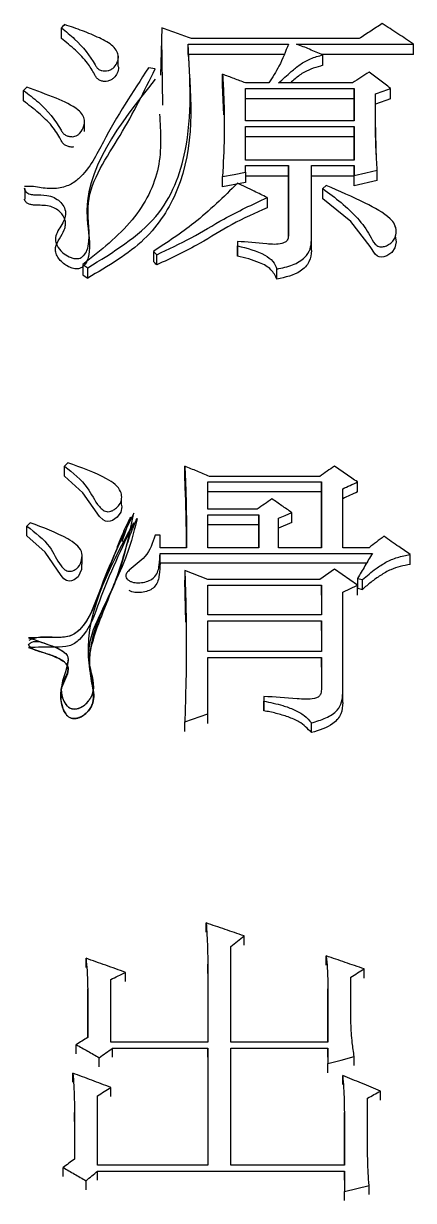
# Model space of a CAD drawing. Header units: millimetres. Extents: x 2063 to 4500, y 825 to 2548.
# Drawn here: x 2679.83 to 2682.4, y 2291.11 to 2298.85 of the extents above; entities that cross this region are included whole.
import ezdxf

# ---------------------------------------------------------------- set-up
doc = ezdxf.new("R2010")
doc.units = ezdxf.units.MM

msp = doc.modelspace()

# ---------------------------------------------------------------- linework, layer by layer
at = {"color": 7, "linetype": 'Continuous', "lineweight": 25}
for p, q in [((2680.0833, 2298.7489), (2680.0833, 2298.818)), ((2680.7431, 2298.818), (2680.7351, 2298.5063)), ((2680.7501, 2298.3104), (2680.7431, 2298.7489)), ((2680.9162, 2298.7118), (2681.5759, 2298.7118)), ((2680.9162, 2298.6428), (2680.9162, 2298.7118)), ((2682.0412, 2298.7472), (2680.9378, 2298.7472)), ((2681.6301, 2298.7118), (2682.3981, 2298.7117)), ((2682.3981, 2298.6428), (2682.3981, 2298.7117)), ((2680.4573, 2298.5692), (2680.4573, 2298.6389)), ((2681.5465, 2298.6428), (2680.9162, 2298.6428)), ((2682.3981, 2298.6428), (2681.7984, 2298.6428)), ((2681.8032, 2298.5719), (2681.8032, 2298.6408)), ((2680.6998, 2298.5485), (2680.6565, 2298.5556)), ((2681.1433, 2298.4442), (2681.1433, 2298.5129)), ((2679.8345, 2298.3376), (2679.8345, 2298.4062)), ((2681.1512, 2298.2461), (2681.1433, 2298.4442)), ((2681.4462, 2298.456), (2681.2948, 2298.456)), ((2681.2948, 2298.4204), (2682.0087, 2298.4204)), ((2681.2948, 2298.2063), (2681.2948, 2298.4204)), ((2681.9979, 2298.456), (2681.5111, 2298.456)), ((2682.0087, 2298.4204), (2682.0087, 2298.2063)), ((2682.0087, 2298.3518), (2682.0087, 2298.4204)), ((2682.2467, 2298.3518), (2682.2467, 2298.4204)), ((2682.0087, 2298.3518), (2681.2948, 2298.3518)), ((2682.0087, 2298.2063), (2682.0087, 2298.3518)), ((2682.1493, 2298.3162), (2682.1493, 2298.3848)), ((2682.2467, 2298.3518), (2682.1493, 2298.3162)), ((2680.2353, 2298.1378), (2680.2353, 2298.2068)), ((2682.0087, 2298.2063), (2681.2948, 2298.2063)), ((2681.2948, 2298.1706), (2682.0087, 2298.1705)), ((2681.2948, 2297.9484), (2681.2948, 2298.1706)), ((2682.0087, 2298.1705), (2682.0087, 2297.9484)), ((2682.0087, 2298.1023), (2682.0087, 2298.1705)), ((2682.0087, 2298.1023), (2681.2948, 2298.1023)), ((2682.0087, 2297.9484), (2682.0087, 2298.1023)), ((2682.0087, 2297.9484), (2681.2948, 2297.9484)), ((2681.2948, 2297.9125), (2681.576, 2297.9125)), ((2681.2948, 2297.8694), (2681.2948, 2297.9125)), ((2681.2948, 2297.8694), (2681.2948, 2297.8015)), ((2681.576, 2297.8445), (2681.2948, 2297.8445)), ((2681.576, 2297.9125), (2681.576, 2297.451)), ((2681.576, 2297.8445), (2681.576, 2297.9125)), ((2681.576, 2297.4509), (2681.576, 2297.8445)), ((2681.7275, 2297.9125), (2682.0087, 2297.9125)), ((2681.7275, 2297.422), (2681.7275, 2297.9125)), ((2682.0087, 2297.8445), (2681.7275, 2297.8445)), ((2682.0087, 2297.9125), (2682.0087, 2297.8478)), ((2682.0087, 2297.8445), (2682.0087, 2297.9125)), ((2682.0087, 2297.7799), (2682.0087, 2297.8478)), ((2682.0087, 2297.7799), (2682.0087, 2297.8445)), ((2682.1602, 2297.8158), (2682.1602, 2297.8837)), ((2681.1433, 2297.7727), (2681.1433, 2297.8406)), ((2681.2948, 2297.8015), (2681.1433, 2297.7727)), ((2681.8248, 2297.783), (2681.8032, 2297.7614)), ((2682.1602, 2297.8158), (2682.0087, 2297.7799)), ((2679.8452, 2297.6932), (2679.8452, 2297.7609)), ((2681.4362, 2297.7034), (2681.4362, 2297.6357)), ((2682.278, 2297.5091), (2682.278, 2297.518)), ((2681.2407, 2297.4148), (2681.2407, 2297.3858)), ((2681.2407, 2297.4148), (2681.2407, 2297.3475)), ((2681.2407, 2297.3185), (2681.2407, 2297.3858)), ((2681.7275, 2297.3547), (2681.7275, 2297.422)), ((2682.278, 2297.4499), (2682.278, 2297.4513)), ((2680.689, 2297.3495), (2680.689, 2297.2823)), ((2680.7109, 2297.2603), (2680.7109, 2297.3275)), ((2680.2238, 2297.2625), (2680.2563, 2297.2407)), ((2680.2238, 2297.2625), (2680.2238, 2297.1954)), ((2680.2563, 2297.1737), (2680.2563, 2297.2407)), ((2681.5003, 2297.1664), (2681.5003, 2297.2334)), ((2680.1265, 2295.9601), (2680.1049, 2295.9379)), ((2680.1049, 2295.8725), (2680.1049, 2295.9379)), ((2680.8945, 2295.8725), (2680.8945, 2295.9379)), ((2681.046, 2295.8341), (2681.7924, 2295.8341)), ((2681.046, 2295.6558), (2681.046, 2295.8341)), ((2681.7816, 2295.8712), (2681.0568, 2295.8712)), ((2681.7924, 2295.8341), (2681.7924, 2295.4023)), ((2681.7924, 2295.7688), (2681.7924, 2295.8341)), ((2682.0304, 2295.7688), (2682.0304, 2295.8341)), ((2681.7924, 2295.7688), (2681.046, 2295.7688)), ((2681.7924, 2295.4023), (2681.7924, 2295.7688)), ((2681.933, 2295.4023), (2681.933, 2295.7896)), ((2680.4781, 2295.7449), (2680.4781, 2295.7543)), ((2680.4781, 2295.6892), (2680.4781, 2295.7251)), ((2680.4834, 2295.4424), (2680.5379, 2295.6019)), ((2681.3705, 2295.6558), (2681.046, 2295.6558)), ((2681.046, 2295.6186), (2681.3813, 2295.6186)), ((2681.046, 2295.4024), (2681.046, 2295.6186)), ((2681.3813, 2295.6186), (2681.3813, 2295.4023)), ((2681.3813, 2295.5536), (2681.3813, 2295.6186)), ((2681.5977, 2295.5685), (2681.5977, 2295.6334)), ((2681.3813, 2295.5536), (2681.046, 2295.5536)), ((2681.3813, 2295.4023), (2681.3813, 2295.5536)), ((2681.5111, 2295.4023), (2681.5111, 2295.5962)), ((2681.5977, 2295.5685), (2681.5111, 2295.5313)), ((2680.7323, 2295.4844), (2680.6998, 2295.4844)), ((2680.7323, 2295.4024), (2680.7323, 2295.4844)), ((2680.9054, 2295.4024), (2680.7323, 2295.4024)), ((2681.3813, 2295.4023), (2681.046, 2295.4024)), ((2681.7924, 2295.4023), (2681.5111, 2295.4023)), ((2682.1061, 2295.4023), (2681.933, 2295.4023)), ((2680.2191, 2295.2936), (2680.2191, 2295.3582)), ((2680.7323, 2295.365), (2682.1277, 2295.365)), ((2680.7323, 2295.3004), (2680.7323, 2295.365)), ((2682.0895, 2295.3004), (2680.7323, 2295.3004)), ((2682.3766, 2295.2929), (2682.3766, 2295.3575)), ((2680.507, 2295.2175), (2680.507, 2295.2171)), ((2681.046, 2295.193), (2680.8945, 2295.2528)), ((2680.8945, 2295.2528), (2680.8945, 2295.1884)), ((2681.8789, 2295.2603), (2681.7816, 2295.1929)), ((2682.0304, 2295.1555), (2681.8789, 2295.2603)), ((2680.9013, 2294.9122), (2680.8945, 2295.1884)), ((2681.7816, 2295.1929), (2681.046, 2295.193)), ((2681.046, 2295.1555), (2681.7924, 2295.1555)), ((2681.046, 2294.9604), (2681.046, 2295.1555)), ((2681.7924, 2295.1555), (2681.7924, 2294.9604)), ((2681.7924, 2295.0911), (2681.7924, 2295.1555)), ((2681.933, 2295.1105), (2682.0304, 2295.1555)), ((2682.0304, 2295.2004), (2682.0628, 2295.1929)), ((2682.0304, 2295.2004), (2682.0304, 2295.136)), ((2682.0304, 2295.0911), (2682.0304, 2295.1555)), ((2682.0628, 2295.1285), (2682.0628, 2295.1929)), ((2681.933, 2294.4475), (2681.933, 2295.1105)), ((2682.0304, 2295.136), (2682.0628, 2295.1285)), ((2681.7924, 2294.9604), (2681.046, 2294.9604)), ((2681.046, 2294.9228), (2681.7924, 2294.9228)), ((2681.046, 2294.7195), (2681.046, 2294.9228)), ((2681.7924, 2294.9228), (2681.7924, 2294.7195)), ((2681.7924, 2294.8588), (2681.7924, 2294.9228)), ((2681.7924, 2294.7195), (2681.046, 2294.7195)), ((2681.046, 2294.6818), (2681.7924, 2294.6818)), ((2681.046, 2294.3112), (2681.046, 2294.6818)), ((2681.7924, 2294.6818), (2681.7924, 2294.4702)), ((2681.7924, 2294.6181), (2681.7924, 2294.6818)), ((2681.933, 2294.3842), (2681.933, 2294.4475)), ((2681.4138, 2294.4248), (2681.4138, 2294.3946)), ((2681.4138, 2294.4248), (2681.4138, 2294.3615)), ((2681.4138, 2294.3312), (2681.4138, 2294.3946)), ((2680.8946, 2294.2581), (2681.046, 2294.3112)), ((2681.046, 2294.2481), (2681.046, 2294.3112)), ((2680.8946, 2294.195), (2680.8946, 2294.2581)), ((2681.7275, 2294.1873), (2681.7275, 2294.2505)), ((2681.0352, 2292.8756), (2681.0352, 2292.9368)), ((2681.284, 2292.7907), (2681.284, 2292.8518)), ((2681.1975, 2292.1529), (2681.1975, 2292.7822)), ((2680.2455, 2292.6439), (2680.2455, 2292.7048)), ((2681.046, 2292.666), (2681.046, 2292.1529)), ((2681.046, 2292.6052), (2681.046, 2292.666)), ((2681.8249, 2292.6593), (2681.8249, 2292.7202)), ((2680.5051, 2292.551), (2680.5051, 2292.6118)), ((2682.0737, 2292.5742), (2682.0737, 2292.635)), ((2680.4078, 2292.1529), (2680.4078, 2292.5652)), ((2681.9871, 2292.2776), (2681.9871, 2292.5807)), ((2680.2563, 2292.5031), (2680.2564, 2292.1841)), ((2680.2563, 2292.4425), (2680.2563, 2292.5031)), ((2680.2564, 2292.1841), (2680.2563, 2292.4422)), ((2681.8357, 2292.5031), (2681.8357, 2292.1529)), ((2681.8357, 2292.4425), (2681.8357, 2292.5031)), ((2681.8357, 2292.1529), (2681.8357, 2292.4422)), ((2680.1806, 2292.0772), (2680.1806, 2292.1373)), ((2681.046, 2292.1529), (2680.4078, 2292.1529)), ((2681.8357, 2292.1529), (2681.1975, 2292.1529)), ((2680.3321, 2291.9915), (2680.3321, 2292.0515)), ((2680.4186, 2292.1139), (2681.046, 2292.1139)), ((2680.4186, 2292.0538), (2680.4186, 2292.1139)), ((2681.046, 2292.1139), (2681.046, 2291.3456)), ((2681.046, 2292.0538), (2681.046, 2292.1139)), ((2681.1975, 2292.1139), (2681.8357, 2292.1139)), ((2681.1975, 2291.3456), (2681.1975, 2292.1139)), ((2681.8357, 2292.1139), (2681.8357, 2292.0124)), ((2681.8357, 2292.0538), (2681.8357, 2292.1139)), ((2682.0088, 2291.9993), (2682.0088, 2292.0593)), ((2681.8357, 2291.9525), (2681.8357, 2292.0124)), ((2680.159, 2291.89), (2680.159, 2291.9499)), ((2681.933, 2291.8744), (2681.933, 2291.9343)), ((2680.4078, 2291.7963), (2680.4078, 2291.856)), ((2682.1818, 2291.7728), (2682.1818, 2291.8325)), ((2680.3213, 2291.3456), (2680.3213, 2291.8012)), ((2682.0953, 2291.4951), (2682.0953, 2291.7855)), ((2680.1698, 2291.6915), (2680.1698, 2291.385)), ((2680.1698, 2291.632), (2680.1698, 2291.6915)), ((2681.9439, 2291.6915), (2681.9439, 2291.3456)), ((2681.9439, 2291.632), (2681.9439, 2291.6915)), ((2681.9439, 2291.3456), (2681.9439, 2291.6316)), ((2680.0941, 2291.2708), (2680.0941, 2291.3299)), ((2681.046, 2291.3456), (2680.3213, 2291.3456)), ((2680.3213, 2291.2472), (2680.3213, 2291.3063)), ((2681.9439, 2291.3456), (2681.1975, 2291.3456)), ((2681.9439, 2291.3062), (2681.9439, 2291.1722)), ((2681.9439, 2291.2472), (2681.9439, 2291.3062)), ((2680.2455, 2291.1842), (2680.2455, 2291.2432)), ((2682.1061, 2291.1527), (2682.1061, 2291.2116)), ((2681.9439, 2291.1133), (2681.9439, 2291.1722))]:
    msp.add_line(p, q, dxfattribs=at)
at = {"color": 7, "linetype": 'Continuous', "lineweight": 25, "flags": 128}
for points in [[(2680.1049, 2298.8392), (2680.0994, 2298.8338), (2680.0913, 2298.8259), (2680.0833, 2298.818)], [(2679.8561, 2298.4276), (2679.8506, 2298.4221), (2679.8425, 2298.4142), (2679.8345, 2298.4062)], [(2682.1493, 2298.3848), (2682.198, 2298.4026), (2682.2467, 2298.4204)], [(2681.1433, 2297.8406), (2681.219, 2297.855), (2681.2948, 2297.8694)], [(2682.0087, 2297.8478), (2682.0844, 2297.8658), (2682.1602, 2297.8837)], [(2681.8032, 2297.6937), (2681.8032, 2297.7184), (2681.8032, 2297.7399), (2681.8032, 2297.7614)], [(2682.2768, 2297.4501), (2682.2845, 2297.4127), (2682.2757, 2297.3715), (2682.2556, 2297.3425), (2682.2231, 2297.3203), (2682.2026, 2297.3133), (2682.1858, 2297.3114), (2682.173, 2297.3131), (2682.1617, 2297.3179), (2682.1468, 2297.3301), (2682.1137, 2297.3819), (2681.9854, 2297.5458), (2681.8032, 2297.6937), (2681.8032, 2297.6937)], [(2680.689, 2297.3495), (2680.6999, 2297.3386), (2680.7109, 2297.3276)], [(2680.7109, 2297.2604), (2680.7054, 2297.2659), (2680.6999, 2297.2714), (2680.689, 2297.2823)], [(2680.2238, 2297.1954), (2680.2401, 2297.1845), (2680.2563, 2297.1737)], [(2680.4765, 2295.6878), (2680.48, 2295.67), (2680.4733, 2295.6356), (2680.4511, 2295.6039), (2680.4188, 2295.581), (2680.4042, 2295.5756), (2680.3894, 2295.5738), (2680.373, 2295.5768), (2680.3578, 2295.5844), (2680.3335, 2295.6069), (2680.2244, 2295.7632), (2680.1049, 2295.8725), (2680.1049, 2295.8725)], [(2681.5111, 2295.5962), (2681.5544, 2295.6148), (2681.5977, 2295.6334)], [(2679.8777, 2295.5665), (2679.8669, 2295.5553), (2679.8561, 2295.5441)], [(2679.8561, 2295.4792), (2679.8561, 2295.5033), (2679.8561, 2295.5237), (2679.8561, 2295.5441)], [(2680.2157, 2295.2936), (2680.2159, 2295.2599), (2680.1944, 2295.2104), (2680.1669, 2295.1903), (2680.1504, 2295.1843), (2680.1337, 2295.1828), (2680.1162, 2295.1876), (2680.1005, 2295.1977), (2680.0809, 2295.2186), (2679.9777, 2295.3737), (2679.8561, 2295.4792), (2679.8561, 2295.4792)], [(2681.8357, 2292.0124), (2681.9222, 2292.0359), (2682.0088, 2292.0593)], [(2680.3213, 2291.3063), (2680.9551, 2291.3063), (2681.9439, 2291.3062)], [(2681.9439, 2291.1722), (2682.025, 2291.1919), (2682.1061, 2291.2116)]]:
    msp.add_lwpolyline(points, dxfattribs=at)
at = {"color": 7, "linetype": 'Continuous', "lineweight": 25}
for points, knots in [([(2680.0833, 2298.818), (2680.1132, 2298.794), (2680.2038, 2298.7214), (2680.274, 2298.6287), (2680.3148, 2298.5573), (2680.3294, 2298.5437), (2680.3483, 2298.5363), (2680.3693, 2298.5338), (2680.3906, 2298.5359), (2680.4129, 2298.5446), (2680.4363, 2298.5646), (2680.4546, 2298.5939), (2680.4613, 2298.6298), (2680.4504, 2298.6651), (2680.4136, 2298.7113), (2680.3304, 2298.7543), (2680.2226, 2298.7997), (2680.1442, 2298.826), (2680.1049, 2298.8392)], [0, 0, 0, 0, 0.117103, 0.353724, 0.376614, 0.395602, 0.414782, 0.431323, 0.450524, 0.470069, 0.496423, 0.543443, 0.584386, 0.625263, 0.671715, 0.773941, 0.886489, 1, 1, 1, 1]), ([(2682.1926, 2298.8463), (2682.1674, 2298.8298), (2682.1169, 2298.7968), (2682.0664, 2298.7637), (2682.0412, 2298.7472)], [0, 0, 0, 0, 0.499999, 1, 1, 1, 1]), ([(2682.3981, 2298.7117), (2682.3639, 2298.7342), (2682.2954, 2298.7791), (2682.2269, 2298.8239), (2682.1926, 2298.8463)], [0, 0, 0, 0, 0.5, 1, 1, 1, 1]), ([(2680.4554, 2298.5693), (2680.4566, 2298.5659), (2680.4625, 2298.5498), (2680.4519, 2298.5212), (2680.4339, 2298.4934), (2680.4116, 2298.4752), (2680.3895, 2298.4667), (2680.3659, 2298.465), (2680.344, 2298.4685), (2680.3243, 2298.4783), (2680.3109, 2298.4941), (2680.2918, 2298.5316), (2680.2528, 2298.5935), (2680.1775, 2298.6722), (2680.1148, 2298.7232), (2680.0833, 2298.7489)], [0, 0, 0, 0, 0.021403, 0.100058, 0.170578, 0.207877, 0.245607, 0.2775, 0.3105, 0.342312, 0.37979, 0.420748, 0.584742, 0.790782, 1, 1, 1, 1]), ([(2680.2563, 2297.2407), (2680.4242, 2297.3441), (2680.7538, 2297.547), (2680.9533, 2298.0968), (2680.9303, 2298.4787), (2680.9162, 2298.7118)], [0, 0, 0, 0, 0.287943, 0.565415, 1, 1, 1, 1]), ([(2681.5759, 2298.7118), (2681.5574, 2298.6627), (2681.5242, 2298.5749), (2681.4701, 2298.4925), (2681.4462, 2298.456)], [0, 0, 0, 0, 0.557901, 1, 1, 1, 1]), ([(2681.8032, 2298.6408), (2681.7885, 2298.6468), (2681.7592, 2298.6588), (2681.7015, 2298.6825), (2681.6585, 2298.7001), (2681.6301, 2298.7118)], [0, 0, 0, 0, 0.253937, 0.507874, 1, 1, 1, 1]), ([(2680.9162, 2298.6428), (2680.9389, 2298.3412), (2680.9707, 2297.9195), (2680.653, 2297.4067), (2680.3901, 2297.2523), (2680.2563, 2297.1737)], [0, 0, 0, 0, 0.5518, 0.771887, 1, 1, 1, 1]), ([(2681.5111, 2298.456), (2681.5388, 2298.4809), (2681.5845, 2298.5219), (2681.6503, 2298.5782), (2681.7199, 2298.6182), (2681.7752, 2298.6332), (2681.8032, 2298.6408)], [0, 0, 0, 0, 0.3349013, 0.5525999, 0.7736255, 1, 1, 1, 1]), ([(2679.8397, 2297.7676), (2679.8399, 2297.763), (2679.8404, 2297.7537), (2679.8487, 2297.7411), (2679.8611, 2297.7309), (2679.8816, 2297.7231), (2679.9249, 2297.7188), (2679.9797, 2297.7222), (2680.0367, 2297.7043), (2680.0752, 2297.6786), (2680.1019, 2297.6439), (2680.1142, 2297.6027), (2680.1014, 2297.5421), (2680.0591, 2297.4898), (2680.0395, 2297.43), (2680.0526, 2297.3833), (2680.0864, 2297.3433), (2680.1251, 2297.3164), (2680.1574, 2297.304), (2680.1796, 2297.3006), (2680.1987, 2297.3025), (2680.2163, 2297.3098), (2680.2365, 2297.3268), (2680.2583, 2297.3621), (2680.274, 2297.4792), (2680.2214, 2297.7442), (2680.4865, 2298.1122), (2680.6286, 2298.4028), (2680.6998, 2298.5485)], [0, 0, 0, 0, 0.006979, 0.013925, 0.020645, 0.027359, 0.039158, 0.068779, 0.087565, 0.106337, 0.125711, 0.147046, 0.168852, 0.216529, 0.237968, 0.259695, 0.286308, 0.307882, 0.318004, 0.326525, 0.332753, 0.33899, 0.348555, 0.366353, 0.396306, 0.524136, 0.761431, 1, 1, 1, 1]), ([(2680.6565, 2298.5556), (2680.5524, 2298.3963), (2680.3959, 2298.157), (2680.2683, 2297.8866), (2680.1674, 2297.8014), (2680.1296, 2297.7818), (2680.0867, 2297.768), (2680.0221, 2297.758), (2679.9548, 2297.766), (2679.8896, 2297.7784), (2679.8565, 2297.7759), (2679.8406, 2297.7748)], [0, 0, 0, 0, 0.492538, 0.740191, 0.77071, 0.80144, 0.832707, 0.864862, 0.933359, 0.96806, 1, 1, 1, 1]), ([(2681.8032, 2298.5719), (2681.7602, 2298.5594), (2681.6903, 2298.5389), (2681.6278, 2298.49), (2681.599, 2298.465), (2681.5886, 2298.456)], [0, 0, 0, 0, 0.503492, 0.820845, 1, 1, 1, 1]), ([(2680.6998, 2298.4797), (2680.4643, 2298.1834), (2680.1703, 2297.8135), (2680.2825, 2297.3859), (2680.2525, 2297.2861), (2680.2387, 2297.2634), (2680.2236, 2297.2485), (2680.2109, 2297.2401), (2680.1962, 2297.2349), (2680.18, 2297.2337), (2680.1633, 2297.2359), (2680.1398, 2297.2428), (2680.1113, 2297.258), (2680.0817, 2297.2822), (2680.0582, 2297.311), (2680.0437, 2297.3421), (2680.0431, 2297.3846), (2680.0697, 2297.4336), (2680.1003, 2297.4803), (2680.1121, 2297.5215), (2680.1096, 2297.5528), (2680.0971, 2297.5829), (2680.0749, 2297.6102), (2680.0435, 2297.6326), (2679.9877, 2297.6544), (2679.9305, 2297.6506), (2679.8832, 2297.6553), (2679.8654, 2297.6611), (2679.8541, 2297.6686), (2679.8471, 2297.676), (2679.8419, 2297.6843), (2679.8405, 2297.6903), (2679.8398, 2297.6932)], [0, 0, 0, 0, 0.497456, 0.620857, 0.636346, 0.651276, 0.658077, 0.664325, 0.67016, 0.675991, 0.682204, 0.688976, 0.70417, 0.720933, 0.738108, 0.754604, 0.770049, 0.801248, 0.833208, 0.848775, 0.864425, 0.880247, 0.89615, 0.91217, 0.928663, 0.965077, 0.973828, 0.982053, 0.986245, 0.990754, 0.995583, 1, 1, 1, 1]), ([(2681.1433, 2298.5129), (2681.146, 2298.4627), (2681.1532, 2298.3261), (2681.1563, 2298.1021), (2681.1477, 2297.9278), (2681.1433, 2297.8406)], [0, 0, 0, 0, 0.225447, 0.61244, 1, 1, 1, 1]), ([(2682.1061, 2298.5272), (2682.088, 2298.5153), (2682.052, 2298.4916), (2682.0159, 2298.4679), (2681.9979, 2298.456)], [0, 0, 0, 0, 0.499999, 1, 1, 1, 1]), ([(2682.2467, 2298.4204), (2682.2232, 2298.4382), (2682.1764, 2298.4738), (2682.1295, 2298.5094), (2682.1061, 2298.5272)], [0, 0, 0, 0, 0.499999, 1, 1, 1, 1]), ([(2679.8345, 2298.4062), (2679.868, 2298.381), (2679.9694, 2298.3045), (2680.0488, 2298.205), (2680.0926, 2298.1267), (2680.1099, 2298.1128), (2680.1312, 2298.1047), (2680.1531, 2298.102), (2680.1732, 2298.1044), (2680.191, 2298.1123), (2680.2141, 2298.1344), (2680.2306, 2298.1686), (2680.2384, 2298.2109), (2680.2248, 2298.248), (2680.1688, 2298.304), (2680.0382, 2298.3615), (2679.9205, 2298.4042), (2679.8561, 2298.4276)], [0, 0, 0, 0, 0.118687, 0.359196, 0.382949, 0.402078, 0.421221, 0.441113, 0.455768, 0.470498, 0.490908, 0.548404, 0.590662, 0.633125, 0.674263, 0.821867, 1, 1, 1, 1]), ([(2680.1626, 2298.0356), (2680.1593, 2298.0352), (2680.1482, 2298.0339), (2680.1289, 2298.0373), (2680.1077, 2298.0457), (2680.0899, 2298.0615), (2680.0677, 2298.1064), (2680.0234, 2298.1766), (2679.9356, 2298.26), (2679.8684, 2298.3116), (2679.8345, 2298.3376)], [0, 0, 0, 0, 0.018476, 0.061789, 0.105489, 0.149477, 0.212223, 0.462546, 0.729106, 1, 1, 1, 1]), ([(2682.1602, 2297.8837), (2682.1586, 2297.9068), (2682.1562, 2297.9413), (2682.1535, 2297.9873), (2682.1519, 2298.0218), (2682.1509, 2298.0477), (2682.1503, 2298.0678), (2682.1499, 2298.0822), (2682.1495, 2298.0994), (2682.1491, 2298.1167), (2682.1489, 2298.131), (2682.1487, 2298.1454), (2682.1485, 2298.1597), (2682.1484, 2298.177), (2682.1483, 2298.1942), (2682.1482, 2298.2114), (2682.1482, 2298.2257), (2682.1482, 2298.24), (2682.1483, 2298.2544), (2682.1483, 2298.2716), (2682.1484, 2298.2859), (2682.1485, 2298.2973), (2682.1486, 2298.3059), (2682.1486, 2298.3131), (2682.1487, 2298.3203), (2682.1488, 2298.3274), (2682.1488, 2298.336), (2682.1489, 2298.3446), (2682.149, 2298.3517), (2682.1491, 2298.3589), (2682.1491, 2298.3646), (2682.1492, 2298.3703), (2682.1492, 2298.3746), (2682.1493, 2298.3794), (2682.1493, 2298.3828), (2682.1493, 2298.3848)], [0, 0, 0, 0, 0.137495, 0.206243, 0.274991, 0.343739, 0.360926, 0.3953, 0.429674, 0.464048, 0.498422, 0.515609, 0.549982, 0.584356, 0.61873, 0.653104, 0.687478, 0.704665, 0.739038, 0.773412, 0.807786, 0.824973, 0.84216, 0.859347, 0.86794, 0.885127, 0.902314, 0.919501, 0.936688, 0.945281, 0.962468, 0.971061, 0.979655, 0.988248, 1, 1, 1, 1]), ([(2680.7285, 2298.2513), (2680.7361, 2298.1343), (2680.7515, 2297.8959), (2680.5744, 2297.5386), (2680.3418, 2297.3554), (2680.2238, 2297.2625)], [0, 0, 0, 0, 0.322113, 0.656114, 1, 1, 1, 1]), ([(2682.1551, 2297.9669), (2682.1551, 2297.9669), (2682.1552, 2297.9668), (2682.1537, 2298.0061), (2682.1499, 2298.1115), (2682.1493, 2298.204), (2682.1492, 2298.2625), (2682.1492, 2298.287), (2682.1491, 2298.2894), (2682.1491, 2298.2907)], [0, 0, 0, 0, 0.00357, 0.023068, 0.457318, 0.686208, 0.826116, 0.905274, 1, 1, 1, 1]), ([(2681.2409, 2297.7973), (2681.1498, 2297.7071), (2680.9858, 2297.5446), (2680.7804, 2297.4096), (2680.689, 2297.3495)], [0, 0, 0, 0, 0.55543, 1, 1, 1, 1]), ([(2681.4358, 2297.7036), (2681.4076, 2297.7171), (2681.3611, 2297.7395), (2681.2961, 2297.7708), (2681.2593, 2297.7885), (2681.2409, 2297.7973)], [0, 0, 0, 0, 0.433599, 0.716799, 1, 1, 1, 1]), ([(2681.8032, 2297.7614), (2681.8435, 2297.7313), (2681.9653, 2297.6402), (2682.0849, 2297.517), (2682.1326, 2297.41), (2682.1569, 2297.3876), (2682.17, 2297.3805), (2682.1857, 2297.3779), (2682.2056, 2297.3803), (2682.2311, 2297.3901), (2682.2577, 2297.4091), (2682.2795, 2297.4408), (2682.2875, 2297.4813), (2682.2787, 2297.5262), (2682.2172, 2297.5966), (2682.0582, 2297.68), (2681.9108, 2297.745), (2681.8248, 2297.783)], [0, 0, 0, 0, 0.117023, 0.353532, 0.409689, 0.421913, 0.431957, 0.442101, 0.453679, 0.472075, 0.49977, 0.527462, 0.568321, 0.610802, 0.649012, 0.795156, 1, 1, 1, 1]), ([(2679.8452, 2297.6936), (2679.8452, 2297.6966), (2679.8452, 2297.7011), (2679.8452, 2297.7058), (2679.8452, 2297.7079), (2679.8452, 2297.7082), (2679.8452, 2297.7083), (2679.8452, 2297.7161), (2679.8452, 2297.7239), (2679.8452, 2297.7473), (2679.8452, 2297.7556), (2679.8452, 2297.7614)], [0, 0, 0, 0, 0.098322, 0.150223, 0.156042, 0.157925, 0.159189, 0.159644, 0.360233, 0.564728, 1, 1, 1, 1]), ([(2680.7109, 2297.3275), (2680.7873, 2297.3636), (2680.9402, 2297.4359), (2681.1674, 2297.576), (2681.3397, 2297.6577), (2681.4358, 2297.7032)], [0, 0, 0, 0, 0.306675, 0.613603, 1, 1, 1, 1]), ([(2681.4358, 2297.6356), (2681.3576, 2297.6005), (2681.2019, 2297.5306), (2680.9784, 2297.3871), (2680.8065, 2297.3056), (2680.7109, 2297.2603)], [0, 0, 0, 0, 0.309662, 0.616334, 1, 1, 1, 1]), ([(2681.576, 2297.451), (2681.5752, 2297.4413), (2681.5738, 2297.4257), (2681.5546, 2297.4087), (2681.5103, 2297.3914), (2681.3995, 2297.4025), (2681.3038, 2297.4099), (2681.2407, 2297.4148)], [0, 0, 0, 0, 0.100834, 0.16221, 0.226726, 0.489604, 1, 1, 1, 1]), ([(2681.2407, 2297.3858), (2681.3043, 2297.37), (2681.3921, 2297.3482), (2681.4788, 2297.2867), (2681.4932, 2297.251), (2681.5003, 2297.2334)], [0, 0, 0, 0, 0.572425, 0.789887, 1, 1, 1, 1]), ([(2681.5003, 2297.2334), (2681.5356, 2297.2406), (2681.6051, 2297.2547), (2681.6838, 2297.3027), (2681.723, 2297.3631), (2681.726, 2297.4025), (2681.7275, 2297.422)], [0, 0, 0, 0, 0.292672, 0.574648, 0.788772, 1, 1, 1, 1]), ([(2681.2407, 2297.3475), (2681.2407, 2297.3442), (2681.2407, 2297.3388), (2681.2407, 2297.3313), (2681.2407, 2297.3249), (2681.2407, 2297.3207), (2681.2407, 2297.3185)], [0, 0, 0, 0, 0.34, 0.56, 0.78, 1, 1, 1, 1]), ([(2681.5003, 2297.1664), (2681.4899, 2297.1885), (2681.4686, 2297.2338), (2681.3706, 2297.2864), (2681.2903, 2297.3063), (2681.2407, 2297.3185)], [0, 0, 0, 0, 0.267334, 0.547158, 1, 1, 1, 1]), ([(2681.7275, 2297.3547), (2681.725, 2297.3298), (2681.7199, 2297.2794), (2681.6452, 2297.199), (2681.5559, 2297.1789), (2681.5003, 2297.1664)], [0, 0, 0, 0, 0.26941, 0.545308, 1, 1, 1, 1]), ([(2680.1049, 2295.9379), (2680.16, 2295.8935), (2680.2574, 2295.8149), (2680.304, 2295.7018), (2680.3518, 2295.652), (2680.3722, 2295.6413), (2680.3902, 2295.6376), (2680.4094, 2295.6413), (2680.4308, 2295.6516), (2680.4551, 2295.6706), (2680.476, 2295.6997), (2680.4821, 2295.7355), (2680.4745, 2295.7775), (2680.4386, 2295.82), (2680.3251, 2295.8895), (2680.2146, 2295.9288), (2680.1265, 2295.9601)], [0, 0, 0, 0, 0.207529, 0.367372, 0.400835, 0.41667, 0.431354, 0.448141, 0.466694, 0.497248, 0.538464, 0.578549, 0.61996, 0.682145, 0.746849, 1, 1, 1, 1]), ([(2680.8945, 2295.9379), (2680.896, 2295.9064), (2680.8978, 2295.8671), (2680.8996, 2295.8238), (2680.9002, 2295.81), (2680.9005, 2295.8002), (2680.9009, 2295.7903), (2680.9015, 2295.7746), (2680.902, 2295.7588), (2680.9024, 2295.743), (2680.9029, 2295.7272), (2680.9033, 2295.7115), (2680.9037, 2295.6917), (2680.904, 2295.6759), (2680.9043, 2295.6601), (2680.9045, 2295.6443), (2680.9047, 2295.6285), (2680.9049, 2295.6127), (2680.905, 2295.6009), (2680.9051, 2295.591), (2680.9051, 2295.5811), (2680.9052, 2295.5732), (2680.9052, 2295.5633), (2680.9053, 2295.5554), (2680.9053, 2295.5475), (2680.9053, 2295.5396), (2680.9054, 2295.5317), (2680.9054, 2295.5218), (2680.9054, 2295.5139), (2680.9054, 2295.5059), (2680.9054, 2295.498), (2680.9054, 2295.4901), (2680.9054, 2295.4802), (2680.9054, 2295.4723), (2680.9054, 2295.4644), (2680.9054, 2295.4564), (2680.9054, 2295.4485), (2680.9054, 2295.4386), (2680.9054, 2295.4317), (2680.9054, 2295.4247), (2680.9054, 2295.4208), (2680.9054, 2295.4158), (2680.9054, 2295.4119), (2680.9054, 2295.407), (2680.9054, 2295.4042), (2680.9054, 2295.4024)], [0, 0, 0, 0, 0.176928, 0.221159, 0.243275, 0.254333, 0.276449, 0.298565, 0.342797, 0.364913, 0.387029, 0.431261, 0.453377, 0.497609, 0.519725, 0.54184, 0.586072, 0.608188, 0.630304, 0.65242, 0.663478, 0.685594, 0.696652, 0.718768, 0.729826, 0.740884, 0.763, 0.774058, 0.796174, 0.807232, 0.818289, 0.840405, 0.851463, 0.873579, 0.884637, 0.895695, 0.917811, 0.928869, 0.950985, 0.956514, 0.967572, 0.973101, 0.984159, 0.989688, 1, 1, 1, 1]), ([(2681.0568, 2295.8712), (2681.0298, 2295.8823), (2680.9757, 2295.9046), (2680.9216, 2295.9268), (2680.8945, 2295.9379)], [0, 0, 0, 0, 0.4999992, 1, 1, 1, 1]), ([(2681.8789, 2295.9379), (2681.8627, 2295.9268), (2681.8302, 2295.9045), (2681.7978, 2295.8823), (2681.7816, 2295.8712)], [0, 0, 0, 0, 0.499998, 1, 1, 1, 1]), ([(2682.0304, 2295.8341), (2682.0051, 2295.8514), (2681.9546, 2295.886), (2681.9042, 2295.9206), (2681.8789, 2295.9379)], [0, 0, 0, 0, 0.4999988, 1, 1, 1, 1]), ([(2680.9052, 2295.4024), (2680.9052, 2295.4442), (2680.9053, 2295.5437), (2680.9019, 2295.7004), (2680.897, 2295.8152), (2680.8945, 2295.8725)], [0, 0, 0, 0, 0.2657714, 0.632843, 1, 1, 1, 1]), ([(2681.933, 2295.7896), (2681.9492, 2295.797), (2681.9817, 2295.8118), (2682.0141, 2295.8267), (2682.0304, 2295.8341)], [0, 0, 0, 0, 0.499999, 1, 1, 1, 1]), ([(2682.0304, 2295.7688), (2682.0141, 2295.7614), (2681.9817, 2295.7466), (2681.9492, 2295.7318), (2681.933, 2295.7244)], [0, 0, 0, 0, 0.499998, 1, 1, 1, 1]), ([(2681.4679, 2295.7227), (2681.4516, 2295.7115), (2681.4192, 2295.6892), (2681.3867, 2295.6669), (2681.3705, 2295.6558)], [0, 0, 0, 0, 0.499998, 1, 1, 1, 1]), ([(2681.5977, 2295.6334), (2681.576, 2295.6483), (2681.5328, 2295.6781), (2681.4895, 2295.7078), (2681.4679, 2295.7227)], [0, 0, 0, 0, 0.499999, 1, 1, 1, 1]), ([(2679.8669, 2294.8098), (2679.9159, 2294.7943), (2679.9931, 2294.7699), (2680.0777, 2294.7348), (2680.1133, 2294.7063), (2680.1281, 2294.6841), (2680.1243, 2294.5961), (2680.0625, 2294.5001), (2680.0956, 2294.3983), (2680.1167, 2294.3651), (2680.1357, 2294.3507), (2680.151, 2294.3442), (2680.1684, 2294.3416), (2680.187, 2294.3437), (2680.206, 2294.3503), (2680.2282, 2294.3626), (2680.2518, 2294.382), (2680.2786, 2294.4156), (2680.3128, 2294.5057), (2680.2003, 2294.756), (2680.4598, 2295.137), (2680.526, 2295.465), (2680.5592, 2295.6297)], [0, 0, 0, 0, 0.062139, 0.097741, 0.110846, 0.121745, 0.134474, 0.241844, 0.272517, 0.28985, 0.296872, 0.303283, 0.310072, 0.317098, 0.324991, 0.334204, 0.348814, 0.364868, 0.393646, 0.487371, 0.742662, 1, 1, 1, 1]), ([(2680.5592, 2295.6297), (2680.4787, 2295.4617), (2680.358, 2295.2099), (2680.27, 2294.923), (2680.1728, 2294.8362), (2680.1206, 2294.8125), (2680.0143, 2294.8139), (2679.926, 2294.8115), (2679.8669, 2294.8098)], [0, 0, 0, 0, 0.500155, 0.749433, 0.782567, 0.811815, 0.874052, 1, 1, 1, 1]), ([(2680.5379, 2295.6019), (2680.5216, 2295.5706), (2680.4895, 2295.5088), (2680.4324, 2295.3578), (2680.3841, 2295.2391), (2680.3496, 2295.1523), (2680.3008, 2295.0395), (2680.2702, 2294.9241), (2680.1744, 2294.8374), (2680.1368, 2294.8193), (2680.0922, 2294.8127), (2680.0319, 2294.8127), (2679.9695, 2294.8176), (2679.9088, 2294.8092), (2679.882, 2294.7983), (2679.8686, 2294.7929)], [0, 0, 0, 0, 0.127271, 0.250947, 0.419961, 0.470254, 0.498152, 0.744763, 0.775002, 0.804533, 0.835455, 0.868351, 0.930416, 0.965226, 1, 1, 1, 1]), ([(2679.8561, 2295.5441), (2679.9123, 2295.5014), (2680.0116, 2295.4259), (2680.0541, 2295.3121), (2680.0993, 2295.2612), (2680.1191, 2295.2501), (2680.1343, 2295.2463), (2680.1512, 2295.2482), (2680.1731, 2295.2566), (2680.2044, 2295.2794), (2680.2175, 2295.3244), (2680.2236, 2295.3788), (2680.1808, 2295.4254), (2680.0718, 2295.4947), (2679.9638, 2295.5346), (2679.8777, 2295.5665)], [0, 0, 0, 0, 0.207996, 0.367554, 0.405471, 0.419369, 0.432328, 0.447278, 0.463534, 0.497494, 0.558303, 0.619645, 0.682126, 0.746669, 1, 1, 1, 1]), ([(2680.5592, 2295.5648), (2680.4786, 2295.3969), (2680.3579, 2295.1454), (2680.27, 2294.8587), (2680.1726, 2294.7721), (2680.1204, 2294.7486), (2680.0142, 2294.75), (2679.926, 2294.7476), (2679.8669, 2294.7459)], [0, 0, 0, 0, 0.500153, 0.749421, 0.782538, 0.811803, 0.874043, 1, 1, 1, 1]), ([(2679.8669, 2294.7459), (2679.9194, 2294.7294), (2679.9971, 2294.7051), (2680.0836, 2294.6679), (2680.1164, 2294.6397), (2680.1262, 2294.6199), (2680.1327, 2294.5673), (2680.0812, 2294.5046), (2680.0768, 2294.4193), (2680.0857, 2294.366), (2680.1015, 2294.3244), (2680.1184, 2294.2999), (2680.1382, 2294.2855), (2680.1564, 2294.2793), (2680.1765, 2294.2788), (2680.2017, 2294.2847), (2680.2308, 2294.2998), (2680.2657, 2294.3325), (2680.295, 2294.3821), (2680.2973, 2294.4856), (2680.1918, 2294.8865), (2680.3912, 2295.2546), (2680.5592, 2295.5648)], [0, 0, 0, 0, 0.066326, 0.098069, 0.114802, 0.122366, 0.12991, 0.194026, 0.225577, 0.257771, 0.274923, 0.290948, 0.299033, 0.306308, 0.31368, 0.322028, 0.336671, 0.353914, 0.385654, 0.416675, 0.50855, 1, 1, 1, 1]), ([(2680.5809, 2295.5939), (2680.5691, 2295.5448), (2680.4779, 2295.1654), (2680.2267, 2294.8691), (2680.2793, 2294.5181), (2680.2989, 2294.438), (2680.2931, 2294.3843), (2680.2711, 2294.341), (2680.2422, 2294.3091), (2680.2111, 2294.2884), (2680.1844, 2294.2799), (2680.1655, 2294.2791), (2680.1532, 2294.2807), (2680.1423, 2294.2843), (2680.1296, 2294.2912), (2680.1172, 2294.3026), (2680.1043, 2294.3211), (2680.0964, 2294.338), (2680.092, 2294.3505), (2680.0907, 2294.3547), (2680.0797, 2294.3902), (2680.0734, 2294.4529), (2680.0987, 2294.5272), (2680.1222, 2294.5731), (2680.1292, 2294.6041), (2680.1245, 2294.6289), (2680.093, 2294.6644), (2680.0285, 2294.6925), (2679.9658, 2294.7127), (2679.9263, 2294.723), (2679.9081, 2294.7297), (2679.8945, 2294.737), (2679.8792, 2294.7475), (2679.8724, 2294.7565), (2679.8678, 2294.7625)], [0, 0, 0, 0, 0.063403, 0.490083, 0.555845, 0.585953, 0.612335, 0.635418, 0.654818, 0.670315, 0.682341, 0.687426, 0.692125, 0.696624, 0.701068, 0.709996, 0.718666, 0.732514, 0.736768, 0.73811, 0.738909, 0.79149, 0.829877, 0.853354, 0.86561, 0.876875, 0.890063, 0.92862, 0.960137, 0.969562, 0.976521, 0.982326, 0.987997, 1, 1, 1, 1]), ([(2679.8678, 2294.7625), (2679.8704, 2294.7661), (2679.8737, 2294.7708), (2679.8797, 2294.7766), (2679.8886, 2294.7823), (2679.9022, 2294.7876), (2679.9469, 2294.7859), (2680.0137, 2294.7608), (2680.0813, 2294.7335), (2680.1159, 2294.7039), (2680.1275, 2294.6832), (2680.1277, 2294.5969), (2680.064, 2294.5051), (2680.0939, 2294.4049), (2680.1114, 2294.3703), (2680.133, 2294.3519), (2680.1471, 2294.3458), (2680.1583, 2294.3431), (2680.1703, 2294.3424), (2680.1878, 2294.3442), (2680.211, 2294.3521), (2680.2374, 2294.3691), (2680.2621, 2294.3936), (2680.2826, 2294.4251), (2680.3126, 2294.5105), (2680.2557, 2294.6091), (2680.2931, 2294.8397), (2680.3926, 2295.0526), (2680.4674, 2295.2632), (2680.492, 2295.3453), (2680.5115, 2295.4129), (2680.5426, 2295.5086), (2680.568, 2295.5651), (2680.5809, 2295.5939)], [0, 0, 0, 0, 0.007115, 0.009283, 0.013168, 0.022788, 0.029323, 0.067396, 0.105312, 0.117519, 0.126527, 0.138469, 0.245589, 0.268554, 0.290817, 0.300477, 0.304973, 0.309414, 0.313965, 0.318785, 0.329689, 0.342801, 0.358258, 0.375878, 0.395342, 0.489004, 0.523993, 0.742498, 0.828477, 0.854871, 0.870121, 0.933939, 1, 1, 1, 1]), ([(2680.6998, 2295.4844), (2680.6835, 2295.4348), (2680.6541, 2295.3452), (2680.5547, 2295.2794), (2680.5094, 2295.2354), (2680.5052, 2295.214), (2680.5138, 2295.1971), (2680.5279, 2295.1852), (2680.5526, 2295.1739), (2680.5894, 2295.1693), (2680.6321, 2295.1756), (2680.6718, 2295.1887), (2680.7138, 2295.2252), (2680.7293, 2295.2886), (2680.7313, 2295.3395), (2680.7323, 2295.365)], [0, 0, 0, 0, 0.231115, 0.416996, 0.453479, 0.487626, 0.51108, 0.53533, 0.560619, 0.61156, 0.663004, 0.713338, 0.761901, 0.881097, 1, 1, 1, 1]), ([(2682.2034, 2295.477), (2682.1872, 2295.4645), (2682.1548, 2295.4397), (2682.1223, 2295.4148), (2682.1061, 2295.4023)], [0, 0, 0, 0, 0.499999, 1, 1, 1, 1]), ([(2682.3765, 2295.3575), (2682.3516, 2295.3748), (2682.3102, 2295.4033), (2682.2525, 2295.4431), (2682.2198, 2295.4657), (2682.2034, 2295.477)], [0, 0, 0, 0, 0.43259, 0.716295, 1, 1, 1, 1]), ([(2680.7323, 2295.3004), (2680.7313, 2295.2749), (2680.7293, 2295.224), (2680.7138, 2295.1607), (2680.6718, 2295.1243), (2680.632, 2295.1112), (2680.5895, 2295.105), (2680.5522, 2295.1092), (2680.5343, 2295.1185), (2680.5283, 2295.1215)], [0, 0, 0, 0, 0.255753, 0.512159, 0.616677, 0.725055, 0.835847, 0.945555, 1, 1, 1, 1]), ([(2682.1277, 2295.365), (2682.1115, 2295.3376), (2682.079, 2295.2828), (2682.0466, 2295.2279), (2682.0304, 2295.2004)], [0, 0, 0, 0, 0.5, 1, 1, 1, 1]), ([(2682.0628, 2295.1929), (2682.0919, 2295.2174), (2682.1401, 2295.2577), (2682.2159, 2295.3081), (2682.2917, 2295.3411), (2682.3481, 2295.352), (2682.3765, 2295.3575)], [0, 0, 0, 0, 0.333781, 0.552151, 0.77417, 1, 1, 1, 1]), ([(2682.3765, 2295.2929), (2682.3327, 2295.2836), (2682.2612, 2295.2685), (2682.1802, 2295.2205), (2682.1186, 2295.1765), (2682.0814, 2295.1445), (2682.0628, 2295.1285)], [0, 0, 0, 0, 0.347143, 0.566978, 0.784321, 1, 1, 1, 1]), ([(2680.8945, 2295.2528), (2680.8968, 2295.1891), (2680.9037, 2294.9925), (2680.907, 2294.6614), (2680.8987, 2294.3926), (2680.8946, 2294.2581)], [0, 0, 0, 0, 0.193449, 0.596574, 1, 1, 1, 1]), ([(2681.7924, 2294.4702), (2681.7919, 2294.4588), (2681.7911, 2294.4406), (2681.7725, 2294.4186), (2681.7193, 2294.4014), (2681.5963, 2294.4147), (2681.4863, 2294.4208), (2681.4138, 2294.4248)], [0, 0, 0, 0, 0.1012919, 0.1614916, 0.2249951, 0.4893613, 1, 1, 1, 1]), ([(2681.7275, 2294.2505), (2681.7595, 2294.2604), (2681.8225, 2294.28), (2681.8988, 2294.3266), (2681.9301, 2294.3891), (2681.9321, 2294.4281), (2681.933, 2294.4475)], [0, 0, 0, 0, 0.291832, 0.574338, 0.788145, 1, 1, 1, 1]), ([(2681.4138, 2294.3946), (2681.4559, 2294.3859), (2681.5249, 2294.3716), (2681.614, 2294.339), (2681.6828, 2294.3029), (2681.7127, 2294.2678), (2681.7275, 2294.2505)], [0, 0, 0, 0, 0.347314, 0.569762, 0.788105, 1, 1, 1, 1]), ([(2681.933, 2294.3841), (2681.9318, 2294.3592), (2681.9293, 2294.3089), (2681.861, 2294.2278), (2681.7788, 2294.2029), (2681.7275, 2294.1873)], [0, 0, 0, 0, 0.270016, 0.54466, 1, 1, 1, 1]), ([(2681.4138, 2294.3614), (2681.4138, 2294.3558), (2681.4138, 2294.3457), (2681.4138, 2294.3356), (2681.4138, 2294.3312)], [0, 0, 0, 0, 0.56, 1, 1, 1, 1]), ([(2681.7275, 2294.1873), (2681.7024, 2294.2131), (2681.6605, 2294.2563), (2681.5733, 2294.2913), (2681.4956, 2294.3151), (2681.4411, 2294.3258), (2681.4138, 2294.3312)], [0, 0, 0, 0, 0.328972, 0.550181, 0.774311, 1, 1, 1, 1]), ([(2681.0352, 2292.9368), (2681.0371, 2292.91), (2681.0409, 2292.8565), (2681.0448, 2292.7662), (2681.0456, 2292.7027), (2681.046, 2292.666)], [0, 0, 0, 0, 0.2972646, 0.5945414, 1, 1, 1, 1]), ([(2681.284, 2292.8518), (2681.2425, 2292.866), (2681.1596, 2292.8943), (2681.0767, 2292.9226), (2681.0352, 2292.9368)], [0, 0, 0, 0, 0.4999994, 1, 1, 1, 1]), ([(2681.1975, 2292.7822), (2681.2119, 2292.7938), (2681.2407, 2292.817), (2681.2696, 2292.8402), (2681.284, 2292.8518)], [0, 0, 0, 0, 0.5, 1, 1, 1, 1]), ([(2680.2455, 2292.7048), (2680.248, 2292.6777), (2680.2524, 2292.6307), (2680.255, 2292.5634), (2680.2559, 2292.5232), (2680.2563, 2292.5031)], [0, 0, 0, 0, 0.403496, 0.701702, 1, 1, 1, 1]), ([(2680.5051, 2292.6118), (2680.4619, 2292.6273), (2680.3753, 2292.6583), (2680.2888, 2292.6893), (2680.2455, 2292.7048)], [0, 0, 0, 0, 0.499999, 1, 1, 1, 1]), ([(2681.8249, 2292.7202), (2681.8271, 2292.693), (2681.8313, 2292.6432), (2681.8342, 2292.5708), (2681.8352, 2292.5257), (2681.8357, 2292.5031)], [0, 0, 0, 0, 0.37761, 0.688762, 1, 1, 1, 1]), ([(2682.0737, 2292.635), (2682.0322, 2292.6492), (2681.9493, 2292.6776), (2681.8663, 2292.706), (2681.8249, 2292.7202)], [0, 0, 0, 0, 0.499999, 1, 1, 1, 1]), ([(2680.4078, 2292.5652), (2680.424, 2292.573), (2680.4565, 2292.5885), (2680.4889, 2292.604), (2680.5051, 2292.6118)], [0, 0, 0, 0, 0.500001, 1, 1, 1, 1]), ([(2681.9871, 2292.5807), (2682.0015, 2292.5898), (2682.0304, 2292.6079), (2682.0592, 2292.626), (2682.0737, 2292.635)], [0, 0, 0, 0, 0.500001, 1, 1, 1, 1]), ([(2682.0088, 2292.0593), (2682.0042, 2292.0893), (2681.9965, 2292.1406), (2681.9895, 2292.2134), (2681.9879, 2292.2562), (2681.9871, 2292.2776)], [0, 0, 0, 0, 0.4132863, 0.7064309, 1, 1, 1, 1]), ([(2680.2564, 2292.1841), (2680.2437, 2292.1763), (2680.2185, 2292.1607), (2680.1933, 2292.1451), (2680.1806, 2292.1373)], [0, 0, 0, 0, 0.5, 1, 1, 1, 1]), ([(2680.1806, 2292.1373), (2680.2059, 2292.123), (2680.2564, 2292.0944), (2680.3068, 2292.0658), (2680.3321, 2292.0515)], [0, 0, 0, 0, 0.499999, 1, 1, 1, 1]), ([(2680.3321, 2292.0515), (2680.3465, 2292.0619), (2680.3753, 2292.0827), (2680.4042, 2292.1035), (2680.4186, 2292.1139)], [0, 0, 0, 0, 0.499999, 1, 1, 1, 1]), ([(2680.159, 2291.9499), (2680.161, 2291.9226), (2680.1651, 2291.8659), (2680.1684, 2291.7798), (2680.1693, 2291.7209), (2680.1698, 2291.6915)], [0, 0, 0, 0, 0.317984, 0.658934, 1, 1, 1, 1]), ([(2680.4078, 2291.856), (2680.3663, 2291.8717), (2680.2834, 2291.903), (2680.2005, 2291.9343), (2680.159, 2291.9499)], [0, 0, 0, 0, 0.499999, 1, 1, 1, 1]), ([(2681.933, 2291.9343), (2681.9352, 2291.9069), (2681.9393, 2291.8529), (2681.9424, 2291.772), (2681.9434, 2291.7183), (2681.9439, 2291.6915)], [0, 0, 0, 0, 0.338229, 0.669059, 1, 1, 1, 1]), ([(2682.1818, 2291.8325), (2682.1404, 2291.8495), (2682.0574, 2291.8834), (2681.9745, 2291.9173), (2681.933, 2291.9343)], [0, 0, 0, 0, 0.499999, 1, 1, 1, 1]), ([(2680.3213, 2291.8012), (2680.3357, 2291.8103), (2680.3645, 2291.8286), (2680.3934, 2291.8469), (2680.4078, 2291.856)], [0, 0, 0, 0, 0.500001, 1, 1, 1, 1]), ([(2682.0953, 2291.7855), (2682.1097, 2291.7934), (2682.1386, 2291.809), (2682.1674, 2291.8247), (2682.1818, 2291.8325)], [0, 0, 0, 0, 0.500001, 1, 1, 1, 1]), ([(2682.1061, 2291.2116), (2682.1043, 2291.2388), (2682.1007, 2291.2931), (2682.0965, 2291.3876), (2682.0958, 2291.4549), (2682.0953, 2291.4951)], [0, 0, 0, 0, 0.287152, 0.574316, 1, 1, 1, 1]), ([(2680.1698, 2291.385), (2680.1572, 2291.3758), (2680.132, 2291.3575), (2680.1067, 2291.3391), (2680.0941, 2291.3299)], [0, 0, 0, 0, 0.5, 1, 1, 1, 1]), ([(2680.0941, 2291.3299), (2680.1193, 2291.3154), (2680.1698, 2291.2866), (2680.2203, 2291.2576), (2680.2455, 2291.2432)], [0, 0, 0, 0, 0.499999, 1, 1, 1, 1]), ([(2680.2455, 2291.2432), (2680.2582, 2291.2537), (2680.2834, 2291.2747), (2680.3086, 2291.2957), (2680.3213, 2291.3063)], [0, 0, 0, 0, 0.499999, 1, 1, 1, 1])]:
    msp.add_open_spline(points, degree=3, knots=knots, dxfattribs=at)
for points in [[(2680.9378, 2298.7472), (2680.9053, 2298.759), (2680.8404, 2298.7826), (2680.7755, 2298.8062), (2680.7431, 2298.818)], [(2681.2948, 2298.456), (2681.2695, 2298.4655), (2681.219, 2298.4845), (2681.1686, 2298.5035), (2681.1433, 2298.5129)]]:
    msp.add_open_spline(points, degree=3, dxfattribs=at)

doc.saveas('drawing.dxf')
